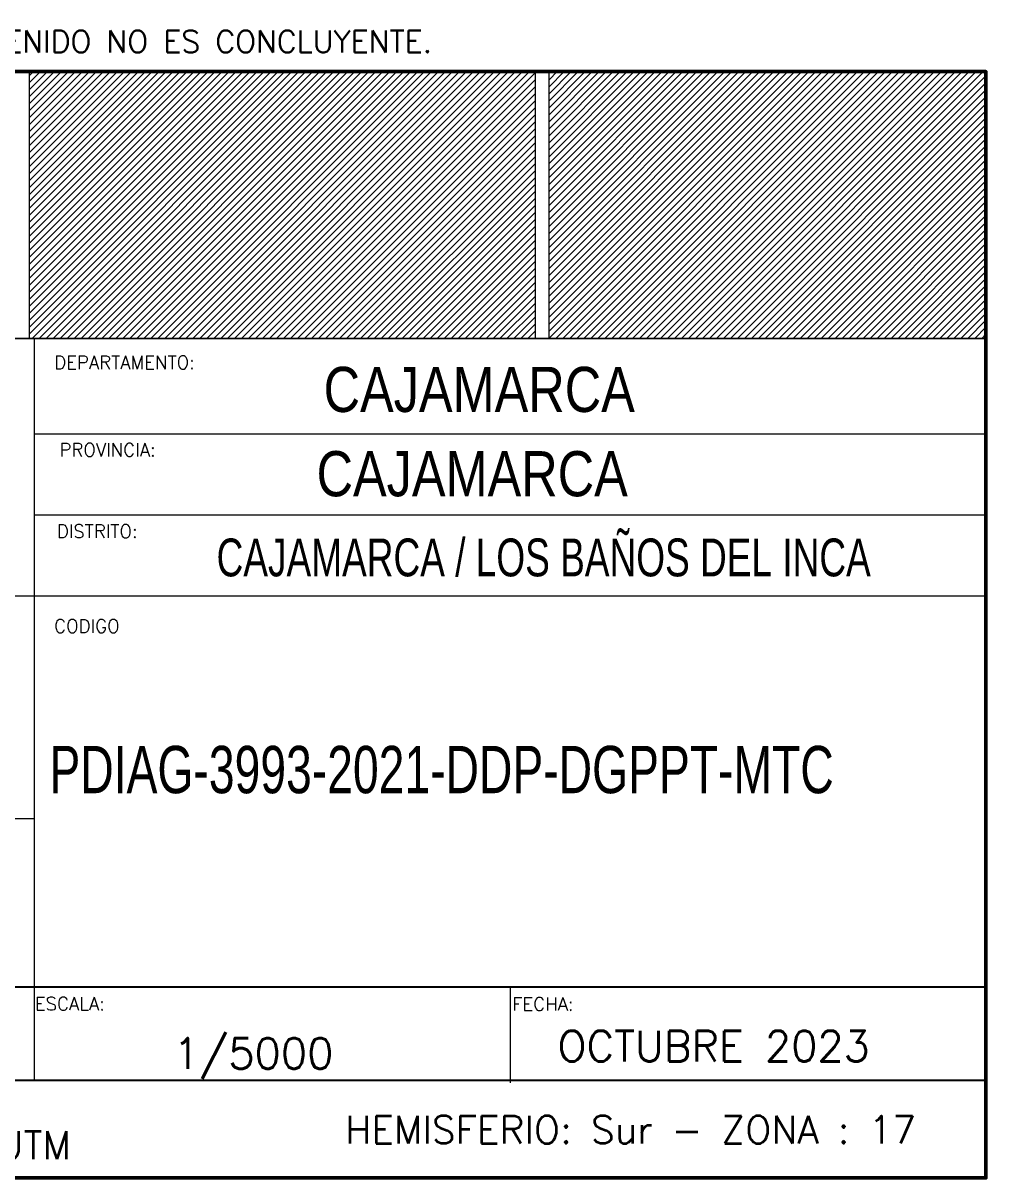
# Model space of a CAD drawing. Header units: inches. Extents: x 771030 to 779059, y 9207074 to 9211416.
# Drawn here: x 778754 to 779059.2, y 9207301.5 to 9207667.6 of the extents above; entities that cross this region are included whole.
import ezdxf
from ezdxf.enums import TextEntityAlignment as Align

# ---------------------------------------------------------------- set-up
doc = ezdxf.new("R2010")
doc.units = ezdxf.units.IN
doc.header["$MEASUREMENT"] = 0
doc.styles.add('ROMANS', font='romans.shx', dxfattribs={"height": 1.5})
doc.styles.get("Standard").update_dxf_attribs({"font": 'arial.ttf'})
pattern_1 = [(45, (-1477420.7798, -22271028.9354), (-1.10656685556, 1.10656685556), [])]

msp = doc.modelspace()

# ---------------------------------------------------------------- hatches: boundary and pattern name
at = {"lineweight": 15}
h = msp.add_hatch(dxfattribs=at)
h.set_pattern_fill('ANSI31', color=253, scale=0.492889)
h.set_pattern_definition(pattern_1)
h.paths.add_polyline_path([(778756.05, 9207652.2), (778916.26, 9207652.2), (778916.26, 9207567.62), (778756.05, 9207567.62)])
h = msp.add_hatch(dxfattribs=at)
h.set_pattern_fill('ANSI31', color=254, scale=0.492889)
h.set_pattern_definition(pattern_1)
h.paths.add_polyline_path([(778920.69, 9207652.2), (779059.16, 9207652.2), (779059.16, 9207567.62), (778920.69, 9207567.62)])

# ---------------------------------------------------------------- linework, layer by layer
for p, q in [((779012.66, 9207652.2), (778288.5, 9207652.2)), ((778288.5, 9207567.62), (779059.16, 9207567.62)), ((778288.5, 9207567.62), (779059.16, 9207567.62)), ((779059.16, 9207567.62), (778288.5, 9207567.62)), ((778757.56, 9207567.62), (778757.56, 9207332.5)), ((779059.16, 9207537.29), (778757.56, 9207537.29)), ((779059.16, 9207511.6), (778757.56, 9207511.6)), ((779059.16, 9207485.91), (778288.5, 9207485.91)), ((778288.5, 9207415.42), (778757.56, 9207415.42)), ((778908.36, 9207361.94), (778908.36, 9207331.69)), ((779059.16, 9207332.5), (778288.5, 9207332.5)), ((778288.5, 9207301.5), (779059.16, 9207301.5))]:
    msp.add_line(p, q, dxfattribs=at)
at = {"color": 7, "lineweight": 50, "transparency": 33554600}
msp.add_lwpolyline([(778288.5, 9207652.2), (779059.16, 9207652.2), (779059.15, 9207301.5), (778288.5, 9207301.5)], close=True, dxfattribs=at)
at = {"color": 7, "lineweight": 15}
for points in [[(778756.05, 9207652.2), (778916.26, 9207652.2), (778916.26, 9207567.62), (778756.05, 9207567.62)], [(779059.16, 9207567.62), (778920.69, 9207567.62), (778920.69, 9207652.2), (779059.16, 9207652.2)]]:
    msp.add_lwpolyline(points, close=True, dxfattribs=at)
at = {"color": 7, "lineweight": 15, "transparency": 33554600}
msp.add_lwpolyline([(779059.16, 9207652.2), (779059.16, 9207567.62)], dxfattribs=at)
msp.add_lwpolyline([(778288.5, 9207332.5), (779059.16, 9207332.5), (779059.16, 9207361.94), (778288.5, 9207361.94)], close=True)

# ---------------------------------------------------------------- texts
at = {"color": 7, "lineweight": 15, "style": 'ROMANS'}
for s, height, p in [('NOTA: EL PRESENTE PLANO ESTÁ EN CONSTANTE ACTUALIZACIÓN, POR LO QUE SU CONTENIDO NO ES CONCLUYENTE.', 7, (778606.88, 9207661.84)), ('HEMISFERIO: Sur - ZONA : 17', 8.7781, (778946.55, 9207316.76)), ('SISTEMA DE PROYECCIÓN : UTM', 8.7781, (778675.88, 9207313.34))]:
    msp.add_text(s, height=height, dxfattribs=at).set_placement(p, align=Align.MIDDLE)
for s, height, p in [('DEPARTAMENTO:', 4.2135, (778763.84, 9207557.92)), ('PROVINCIA:', 4.213, (778765.52, 9207530.2)), ('DISTRITO:', 4.213, (778764.68, 9207504.37)), ('CODIGO', 4.213, (778763.84, 9207474.33)), ('ESCALA:', 4.213, (778757.71, 9207354.62)), ('FECHA:', 4.213, (778908.98, 9207354.52))]:
    msp.add_text(s, height=height, dxfattribs=at).set_placement(p)
at = {"lineweight": 15, "width": 0.8}
for s, p in [('CAJAMARCA ', (778900.79, 9207544.29)), ('CAJAMARCA', (778896.34, 9207517.57))]:
    msp.add_text(s, height=14.313, dxfattribs=at).set_placement(p, align=Align.CENTER)
at = {"lineweight": 15, "width": 0.7}
for s, height, p in [('            CAJAMARCA / LOS BAÑOS DEL INCA', 12, (778776.21, 9207492.19)), ('PDIAG-3993-2021-DDP-DGPPT-MTC', 15, (778762.35, 9207423.45))]:
    msp.add_text(s, height=height, dxfattribs=at).set_placement(p)
at = {"lineweight": 15, "style": 'ROMANS'}
for s, height, p in [('1/5000', 9.703, (778801.6, 9207336.11)), ('OCTUBRE 2023', 9.7029, (778923.41, 9207338.43))]:
    msp.add_text(s, height=height, dxfattribs=at).set_placement(p)

doc.saveas('drawing.dxf')
